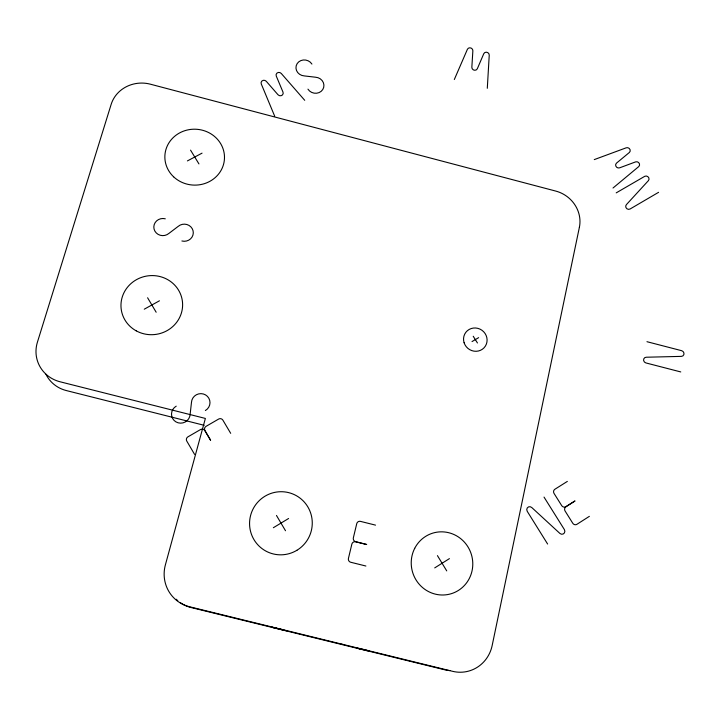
<?xml version="1.0" encoding="UTF-8"?>
<svg xmlns="http://www.w3.org/2000/svg" width="720" height="720" viewBox="0 0 720 720"><rect width="100%" height="100%" fill="white"/><g stroke="black" fill="none" stroke-linecap="round" stroke-linejoin="round"><path stroke-width="1.08" d="M487.296 88.308L489.24 55.152A2.871 2.619 24.1 0 0 483.786 53.685L477.324 68.751A2.88 2.637 23.7 0 1 471.843 67.284L472.869 50.76A2.871 2.619 23.1 0 0 467.406 49.302L454.32 79.515M613.017 188.01L638.721 166.599A2.898 2.655 35.3 0 0 635.589 161.892L619.65 167.823A2.898 2.664 34.6 0 1 616.518 163.107L629.343 152.496A2.889 2.646 34.3 0 0 626.22 147.807L594.261 159.606M589.365 516.348L576.927 524.295A3.114 2.961 61.6 0 1 572.769 523.251L565.083 511.002A3.105 2.952 60.4 0 1 565.92 506.79L575.019 500.94L565.848 506.673A3.105 2.952 59.9 0 1 561.708 505.629L554.049 493.434A3.096 2.952 58.7 0 1 554.895 489.249L567.342 481.41M434.709 567.9L449.433 558.621M273.348 527.724L288.603 518.499M472.023 341.577L478.638 337.653M658.584 192.321L630.081 208.998A2.889 2.664 37 0 1 626.382 204.651L648.423 180.621A2.88 2.628 36.4 0 0 644.742 176.319L616.212 192.87M144.261 309.195L159.453 300.798M187.416 160.911L202.05 153.144M281.97 629.766L283.05 629.784L271.71 627.183L286.533 630.819M340.695 644.175L343.089 644.526M369.018 650.943L364.941 649.881M366.66 650.529L367.407 650.682L362.007 649.404M363.429 649.512L356.238 647.955L360.531 649.044M365.895 566.028L350.73 562.257A3.177 3.123 87.6 0 1 348.435 558.414L351.855 544.122A3.159 3.114 84.3 0 1 355.608 541.8L366.696 544.5L355.644 541.674A3.15 3.105 82.7 0 1 353.349 537.858L356.742 523.665A3.141 3.096 78.2 0 1 360.477 521.379L375.516 525.132M204.21 425.313L66.312 390.555A32.544 31.014 -18.7 0 1 45.954 374.265M646.956 341.703L681.696 350.703A2.988 2.763 47.6 0 1 681.426 356.373L646.2 357.228A2.988 2.79 47.4 0 0 645.885 362.925L680.76 371.934M304.722 100.305L281.25 73.44A2.943 2.718 11 0 0 276.264 76.05L282.996 92.106A2.952 2.736 11 0 1 277.992 94.743L266.265 81.288A2.952 2.736 9.9 0 0 261.252 83.907L274.707 116.235M473.22 336.258L477.45 342.972M544.023 497.088L564.39 529.596A3.132 2.979 62.8 0 1 559.89 533.43L531.765 507.528A3.114 2.979 61.2 0 0 527.238 511.335L547.614 544.032M190.548 150.138L198.945 163.917M437.436 555.624L446.733 570.897M230.688 433.323L222.876 420.138A3.114 3.06 -16.3 0 0 218.628 419.067L206.091 426.33A3.132 3.069 -19.7 0 0 204.939 430.542L210.609 440.28L204.822 430.605A3.132 3.069 -21.1 0 0 200.556 429.534L187.938 436.842A3.15 3.078 -23.8 0 0 186.777 441.072L194.58 454.383M147.591 297.765L156.159 312.237M276.471 515.466L285.516 530.748M449.883 670.599A33.3 31.959 80.8 0 1 444.672 669.78L191.052 607.527A33.516 32.625 -54.4 0 1 180.342 602.676M177.786 600.678A33.516 32.625 -54.4 0 1 176.22 599.229M181.899 240.984A9.027 8.568 -0.3 0 0 193.05 230.715A9.027 8.568 -0.3 0 0 178.218 226.359L168.93 233.397A9.045 8.568 -1.9 0 1 154.062 229.068A9.045 8.568 -1.9 0 1 165.285 218.799M205.371 410.535A9.288 9.072 -15 0 0 205.56 394.911A9.288 9.072 -15 0 0 191.475 402.399L190.134 414.306A9.351 9.108 -19.2 0 1 175.95 421.884A9.351 9.108 -19.2 0 1 176.22 406.161M307.953 89.145A8.64 8.001 13.6 0 0 322.758 89.541A8.64 8.001 13.6 0 0 315.558 77.22L304.308 75.915A8.622 7.965 12.8 0 1 297.126 63.666A8.622 7.965 12.8 0 1 311.913 64.062M579.384 227.295L492.165 645.516A34.551 33.12 80 0 1 452.574 671.31L189.432 606.726A34.776 33.849 -53.9 0 1 165.384 564.885L205.38 418.437L60.147 381.798A33.75 32.094 -18 0 1 37.404 342.225L111.168 104.337A31.833 29.484 1.1 0 1 150.399 84.195L555.75 191.079A31.023 28.962 33.9 0 1 579.384 227.295M464.094 342.729A11.97 11.475 37.9 0 0 484.038 347.823A11.97 11.475 37.9 0 0 477.828 328.347A11.97 11.475 37.9 0 0 464.094 342.729M136.242 330.858A30.861 29.547 -8.1 0 0 182.619 304.938A30.861 29.547 -8.1 0 0 136.512 279.639A30.861 29.547 -8.1 0 0 136.242 330.858M296.919 550.278A31.617 31.293 -64.6 0 0 296.262 495.63A31.617 31.293 -64.6 0 0 249.561 523.899A31.617 31.293 -64.6 0 0 296.919 550.278M414.72 548.316A31.671 30.708 73.3 0 0 443.304 594.999A31.671 30.708 73.3 0 0 468 546.948A31.671 30.708 73.3 0 0 414.72 548.316M173.637 176.832A29.835 27.963 3.4 0 0 223.497 164.547A29.835 27.963 3.4 0 0 186.876 130.113A29.835 27.963 3.4 0 0 173.637 176.832"/></g></svg>
